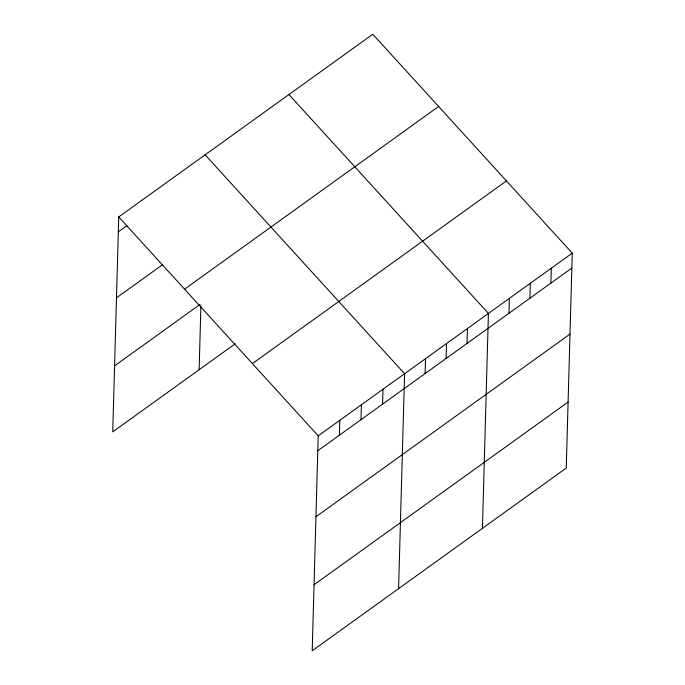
<?xml version="1.0" encoding="UTF-8"?>
<svg xmlns="http://www.w3.org/2000/svg" width="685" height="685" viewBox="0 0 685 685"><rect width="100%" height="100%" fill="white"/><g stroke="black" fill="none" stroke-linecap="round" stroke-linejoin="round"><path stroke-width="1.03" d="M118.745 216.931L318.208 435.831L312.206 650.75L566.255 468.069L572.258 253.15L372.794 34.25L118.745 216.931L112.742 431.85L235.169 343.819M199.121 369.737L200.91 305.767M339.383 435.215L339.803 420.299M360.978 419.691L361.397 404.775M382.572 404.159L382.992 389.243M398.584 588.638L404.587 373.719L205.123 154.819M425.128 373.556L425.539 358.649M446.089 358.486L446.5 343.579M467.042 343.416L467.461 328.5M482.42 528.349L488.422 313.43L288.959 94.539M508.964 313.276L509.383 298.36M529.925 298.206L530.336 283.29M550.886 283.128L551.297 268.22M118.325 231.847L126.965 225.639M116.484 297.847L162.268 264.932M184.565 289.173L438.623 106.483M114.583 365.85L200.097 304.363M252.388 363.598L506.438 180.909M318.208 435.831L572.258 253.15M317.789 450.747L571.838 268.058M315.948 516.747L569.997 334.066M314.047 584.75L568.096 402.061"/></g></svg>
